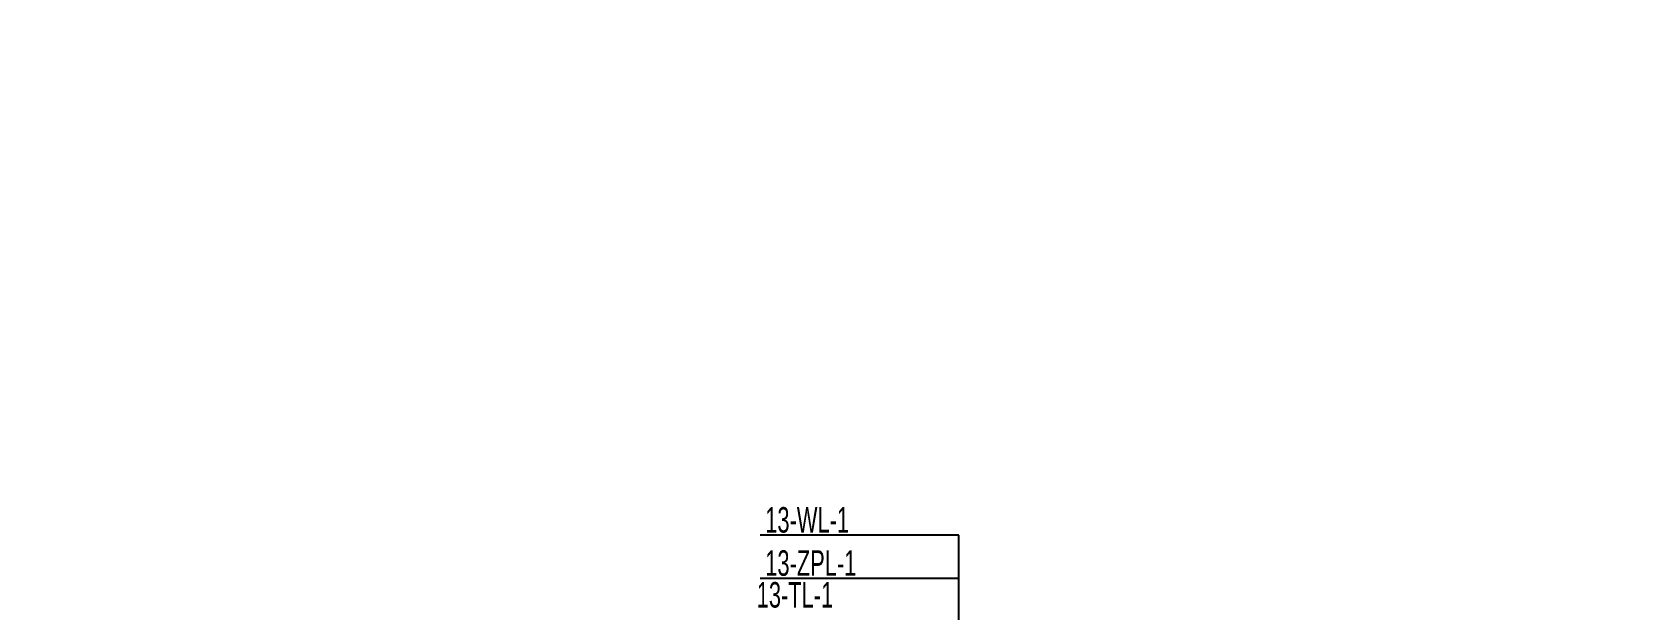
# Model space of a CAD drawing. Extents: x 175123 to 260190, y 15257 to 44959.
# Drawn here: x 232127 to 241524, y 41567 to 44959 of the extents above; entities that cross this region are included whole.
import ezdxf
from ezdxf.enums import TextEntityAlignment as Align
from ezdxf.xclip import XClip

# ---------------------------------------------------------------- set-up
doc = ezdxf.new("R2010")
doc.units = 0
doc.header["$LTSCALE"] = 1000
doc.header["$MEASUREMENT"] = 0
doc.header["$XCLIPFRAME"] = 2
for name, pattern in [('13#结构梁$0$DASH', [0.35, 0.25, -0.1]), ('13#结构梁$0$X-104 13#平面$0$DOTE', [2.42, 2, -0.2, 0.02, -0.2]), ('X-104 13#平面$0$DOTE', [2.42, 2, -0.2, 0.02, -0.2])]:
    doc.linetypes.add(name, pattern=pattern)
for name, color, linetype in [('13#结构梁$0$s-beam', 4, '13#结构梁$0$DASH'), ('13#结构梁$0$X-104 13#平面$0$A_AXIS-轴线', 36, '13#结构梁$0$X-104 13#平面$0$DOTE'), ('AXIS_TEXT', 7, 'Continuous'), ('DIM_喷淋', 3, 'Continuous'), ('DIM_废水', 3, 'Continuous'), ('DIM_污水', 3, 'Continuous'), ('X-104 13#平面$0$A_AXIS-轴线', 36, 'X-104 13#平面$0$DOTE'), ('图层1', 7, 'Continuous')]:
    doc.layers.add(name, color=color, linetype=linetype)
doc.layers.add('X-104 13#平面$0$000套内', color=226, linetype='Continuous', lineweight=30, plot=False)
doc.layers.add('X-104 13#平面$0$DIM_MODI', color=6, linetype='Continuous', plot=False)
doc.styles.add('_TWT_SERIAL', font='ros.shx', dxfattribs={"width": 0.8, "height": 3.5, "bigfont": 'jd.shx'})
doc.styles.add('COMPLEX', font='COMPLEX')
doc.styles.add('图签信息$0$华文细黑', font='STXIHEI.TTF', dxfattribs={"height": 10})

# ---------------------------------------------------------------- blocks, each defined once
blk = doc.blocks.new('X-104 13#平面')
at = {"color": 0}
blk.add_lwpolyline([(48867.1, 82731.3), (50231.8, 80363)], dxfattribs=at)
at = {"layer": '13#结构梁$0$s-beam', "color": 0}
blk.add_line((49011.6, 82017.5), (57300, 80636.1), dxfattribs=at)
at = {"layer": '13#结构梁$0$X-104 13#平面$0$A_AXIS-轴线', "color": 0, "linetype": '13#结构梁$0$X-104 13#平面$0$DOTE'}
blk.add_line((48500, 54999), (48500, 89020.3), dxfattribs=at)
at = {"layer": 'X-104 13#平面$0$000套内', "color": 0}
blk.add_lwpolyline([(4100, 77750), (4100, 68700), (-750, 68700), (-750, 59850), (21950, 59850), (21950, 61450), (58250, 61450), (58250, 71300), (48400, 71300), (48400, 73450), (53400, 73450), (53400, 80500), (58250, 80500), (58250, 81290.1), (53289, 85452.6), (37950, 76613.3), (37950, 72450), (12454.9, 72450), (4447.4, 77750)], close=True, dxfattribs=at)
at = {"layer": 'X-104 13#平面$0$A_AXIS-轴线', "color": 0, "linetype": 'X-104 13#平面$0$DOTE'}
blk.add_line((48500, 54999), (48500, 87020.3), dxfattribs=at)
at = {"layer": 'X-104 13#平面$0$DIM_MODI', "color": 0}
for points in [[(43896.5, 78153.3, 0, 150, 0.5), (44795.8, 78695.3, 0, 150, 0.5), (45352.5, 79030.8, 0, 150, 0.5), (45909.3, 79366.3, 0, 150, 0.5), (46551.6, 79753.4, 0, 150, 0.5), (47236.8, 80166.3, 0, 150, 0.5), (48136.1, 80708.3, 0, 150, 0.5), (48907, 81172.8, 0, 150, 0.5), (49463.7, 81508.3, 0, 150, 0.5), (49977.6, 81818, 0, 150, 0.5), (50662.8, 82230.9, 0, 150, 0.5), (51476.5, 82721.2, 0, 150, 0.5), (52161.7, 83134.2, 0, 150, 0.5), (52846.9, 83547.1, 0, 150, 0.5), (53002.9, 83641.1, 0, 150, 0.5), (53751.2, 83141, 0, 150, 0.5)], [(50961.6, 85873.6, 0, 150, 0.5), (50053.3, 85346.7, 0, 150, 0.5), (49145.1, 84819.8, 0, 150, 0.5), (47977.4, 84142.4, 0, 150, 0.5), (47155.6, 83665.7, 0, 150, 0.5), (46593.4, 83339.5, 0, 150, 0.5), (45425.7, 82662.1, 0, 150, 0.5), (44387.7, 82059.9, 0, 150, 0.5), (43609.2, 81608.3, 0, 150, 0.5)]]:
    blk.add_lwpolyline(points, format="xyseb", dxfattribs=at)
at = {"color": 0, "style": '图签信息$0$华文细黑'}
for p in [(72170.3, 105564.8), (72170.3, 43164.8), (72170.3, -19235.2)]:
    blk.add_attdef('200X', text='', height=100, dxfattribs=at).set_placement(p, align=Align.BOTTOM_RIGHT)
at = {"layer": 'AXIS_TEXT', "color": 0, "style": 'COMPLEX', "width": 1.041667}
for p, p2 in [((-400, 156296.3), (0, 156296.3)), ((7800, 156296.3), (8200, 156296.3)), ((12300, 156296.3), (12700, 156296.3)), ((21300, 156296.3), (21700, 156296.3)), ((30300, 156296.3), (30700, 156296.3)), ((39300, 156296.3), (39700, 156296.3)), ((48300, 156296.3), (48700, 156296.3)), ((57300, 156296.3), (57700, 156296.3)), ((-7525, 142576), (-7125, 142576)), ((64743.5, 142576), (65143.5, 142576)), ((-7525, 139476), (-7125, 139476)), ((64743.5, 138976), (65143.5, 138976)), ((-7525, 133576), (-7125, 133576)), ((64743.5, 133576), (65143.5, 133576)), ((-7525, 124576), (-7125, 124576)), ((64743.5, 124576), (65143.5, 124576)), ((-400, 112775), (0, 112775)), ((7800, 112775), (8200, 112775)), ((12300, 112775), (12700, 112775)), ((21300, 112775), (21700, 112775)), ((30300, 112775), (30700, 112775)), ((39300, 112775), (39700, 112775)), ((48300, 112775), (48700, 112775)), ((57300, 112775), (57700, 112775)), ((-400, 89896.3), (0, 89896.3)), ((7800, 89896.3), (8200, 89896.3)), ((12300, 89896.3), (12700, 89896.3)), ((21300, 89896.3), (21700, 89896.3)), ((30300, 89896.3), (30700, 89896.3)), ((39300, 89896.3), (39700, 89896.3)), ((48300, 89896.3), (48700, 89896.3)), ((57300, 89896.3), (57700, 89896.3)), ((-7525, 80176), (-7125, 80176)), ((64743.5, 80176), (65143.5, 80176)), ((-7525, 77076), (-7125, 77076)), ((64743.5, 76576), (65143.5, 76576)), ((-7525, 71176), (-7125, 71176)), ((64743.5, 71176), (65143.5, 71176)), ((-7525, 62176), (-7125, 62176)), ((64743.5, 62176), (65143.5, 62176)), ((-400, 50375), (0, 50375)), ((7800, 50375), (8200, 50375)), ((12300, 50375), (12700, 50375)), ((21300, 50375), (21700, 50375)), ((30300, 50375), (30700, 50375)), ((39300, 50375), (39700, 50375)), ((48300, 50375), (48700, 50375)), ((57300, 50375), (57700, 50375)), ((-400, 27496.3), (0, 27496.3)), ((7800, 27496.3), (8200, 27496.3)), ((12300, 27496.3), (12700, 27496.3)), ((21300, 27496.3), (21700, 27496.3)), ((30300, 27496.3), (30700, 27496.3)), ((39300, 27496.3), (39700, 27496.3)), ((48300, 27496.3), (48700, 27496.3)), ((57300, 27496.3), (57700, 27496.3)), ((-7525, 17776), (-7125, 17776)), ((64743.5, 17776), (65143.5, 17776)), ((-7525, 14676), (-7125, 14676)), ((64743.5, 14176), (65143.5, 14176)), ((-7525, 8776), (-7125, 8776)), ((64743.5, 8776), (65143.5, 8776)), ((-7525, -224), (-7125, -224)), ((64743.5, -224), (65143.5, -224)), ((-400, -12025), (0, -12025)), ((7800, -12025), (8200, -12025)), ((12300, -12025), (12700, -12025)), ((21300, -12025), (21700, -12025)), ((30300, -12025), (30700, -12025)), ((39300, -12025), (39700, -12025)), ((48300, -12025), (48700, -12025)), ((57300, -12025), (57700, -12025))]:
    blk.add_attdef('A', text='', height=448, dxfattribs=at).set_placement(p, p2, align=Align.FIT)

msp = doc.modelspace()

# ---------------------------------------------------------------- linework, layer by layer
at = {"layer": 'DIM_喷淋'}
for p, q in [((237573.7, 41747.3), (236406.2, 41747.3)), ((237573.7, 36320.3), (237573.7, 41747.3))]:
    msp.add_line(p, q, dxfattribs=at)
at = {"layer": 'DIM_污水'}
for p, q in [((237573.7, 42001.2), (236406.2, 42001.2)), ((237573.7, 36720.3), (237573.7, 42001.2))]:
    msp.add_line(p, q, dxfattribs=at)

# ---------------------------------------------------------------- block references
at = {"layer": '图层1', "color": 251}
ref = msp.add_blockref('X-104 13#平面', (188023.7, -40329.7), dxfattribs=at)
XClip(ref).set_block_clipping_path([(47300.0000000066, 70599.9999999998), (54100.0000000072, 81199.9999999998)])

# ---------------------------------------------------------------- texts
at = {"layer": 'DIM_喷淋', "color": 7, "style": '_TWT_SERIAL', "width": 0.64}
msp.add_text('13-ZPL-1', height=150, dxfattribs=at).set_placement((236436.2, 41762.3))
at = {"layer": 'DIM_废水', "color": 7, "style": '_TWT_SERIAL', "width": 0.64}
msp.add_text('13-TL-1', height=150, dxfattribs=at).set_placement((236386.2, 41575.5))
at = {"layer": 'DIM_污水', "color": 7, "style": '_TWT_SERIAL', "width": 0.64}
msp.add_text('13-WL-1', height=150, dxfattribs=at).set_placement((236436.2, 42016.2))

doc.saveas('drawing.dxf')
